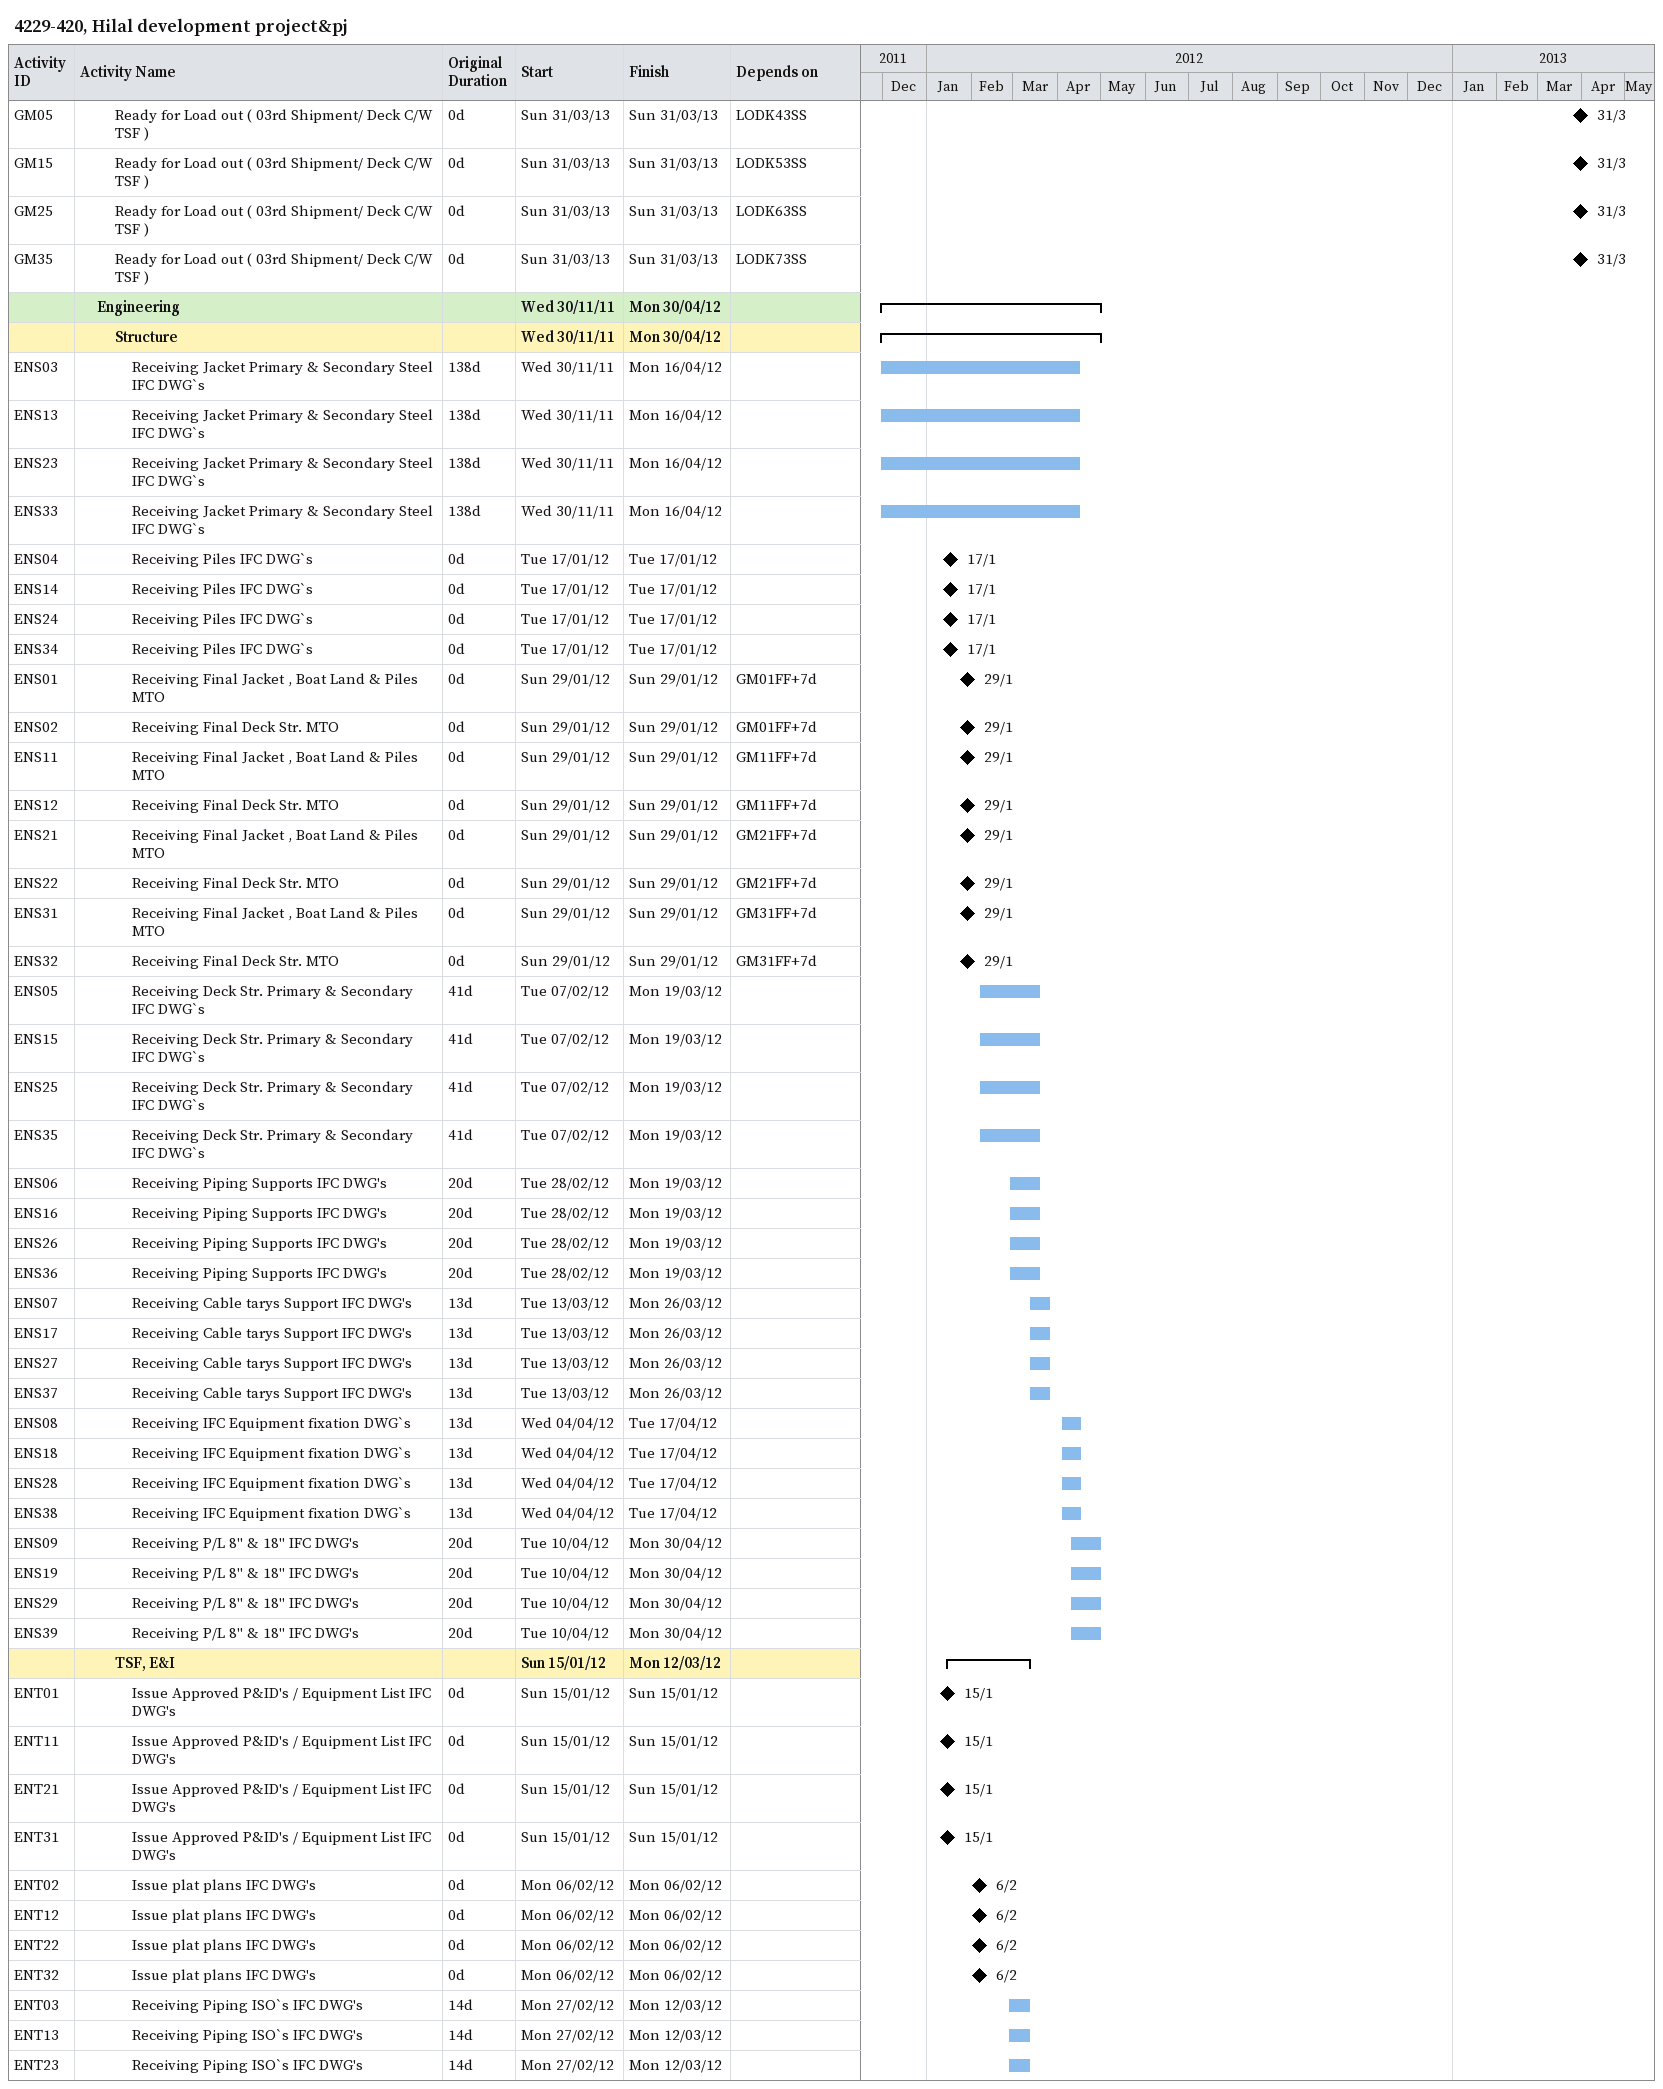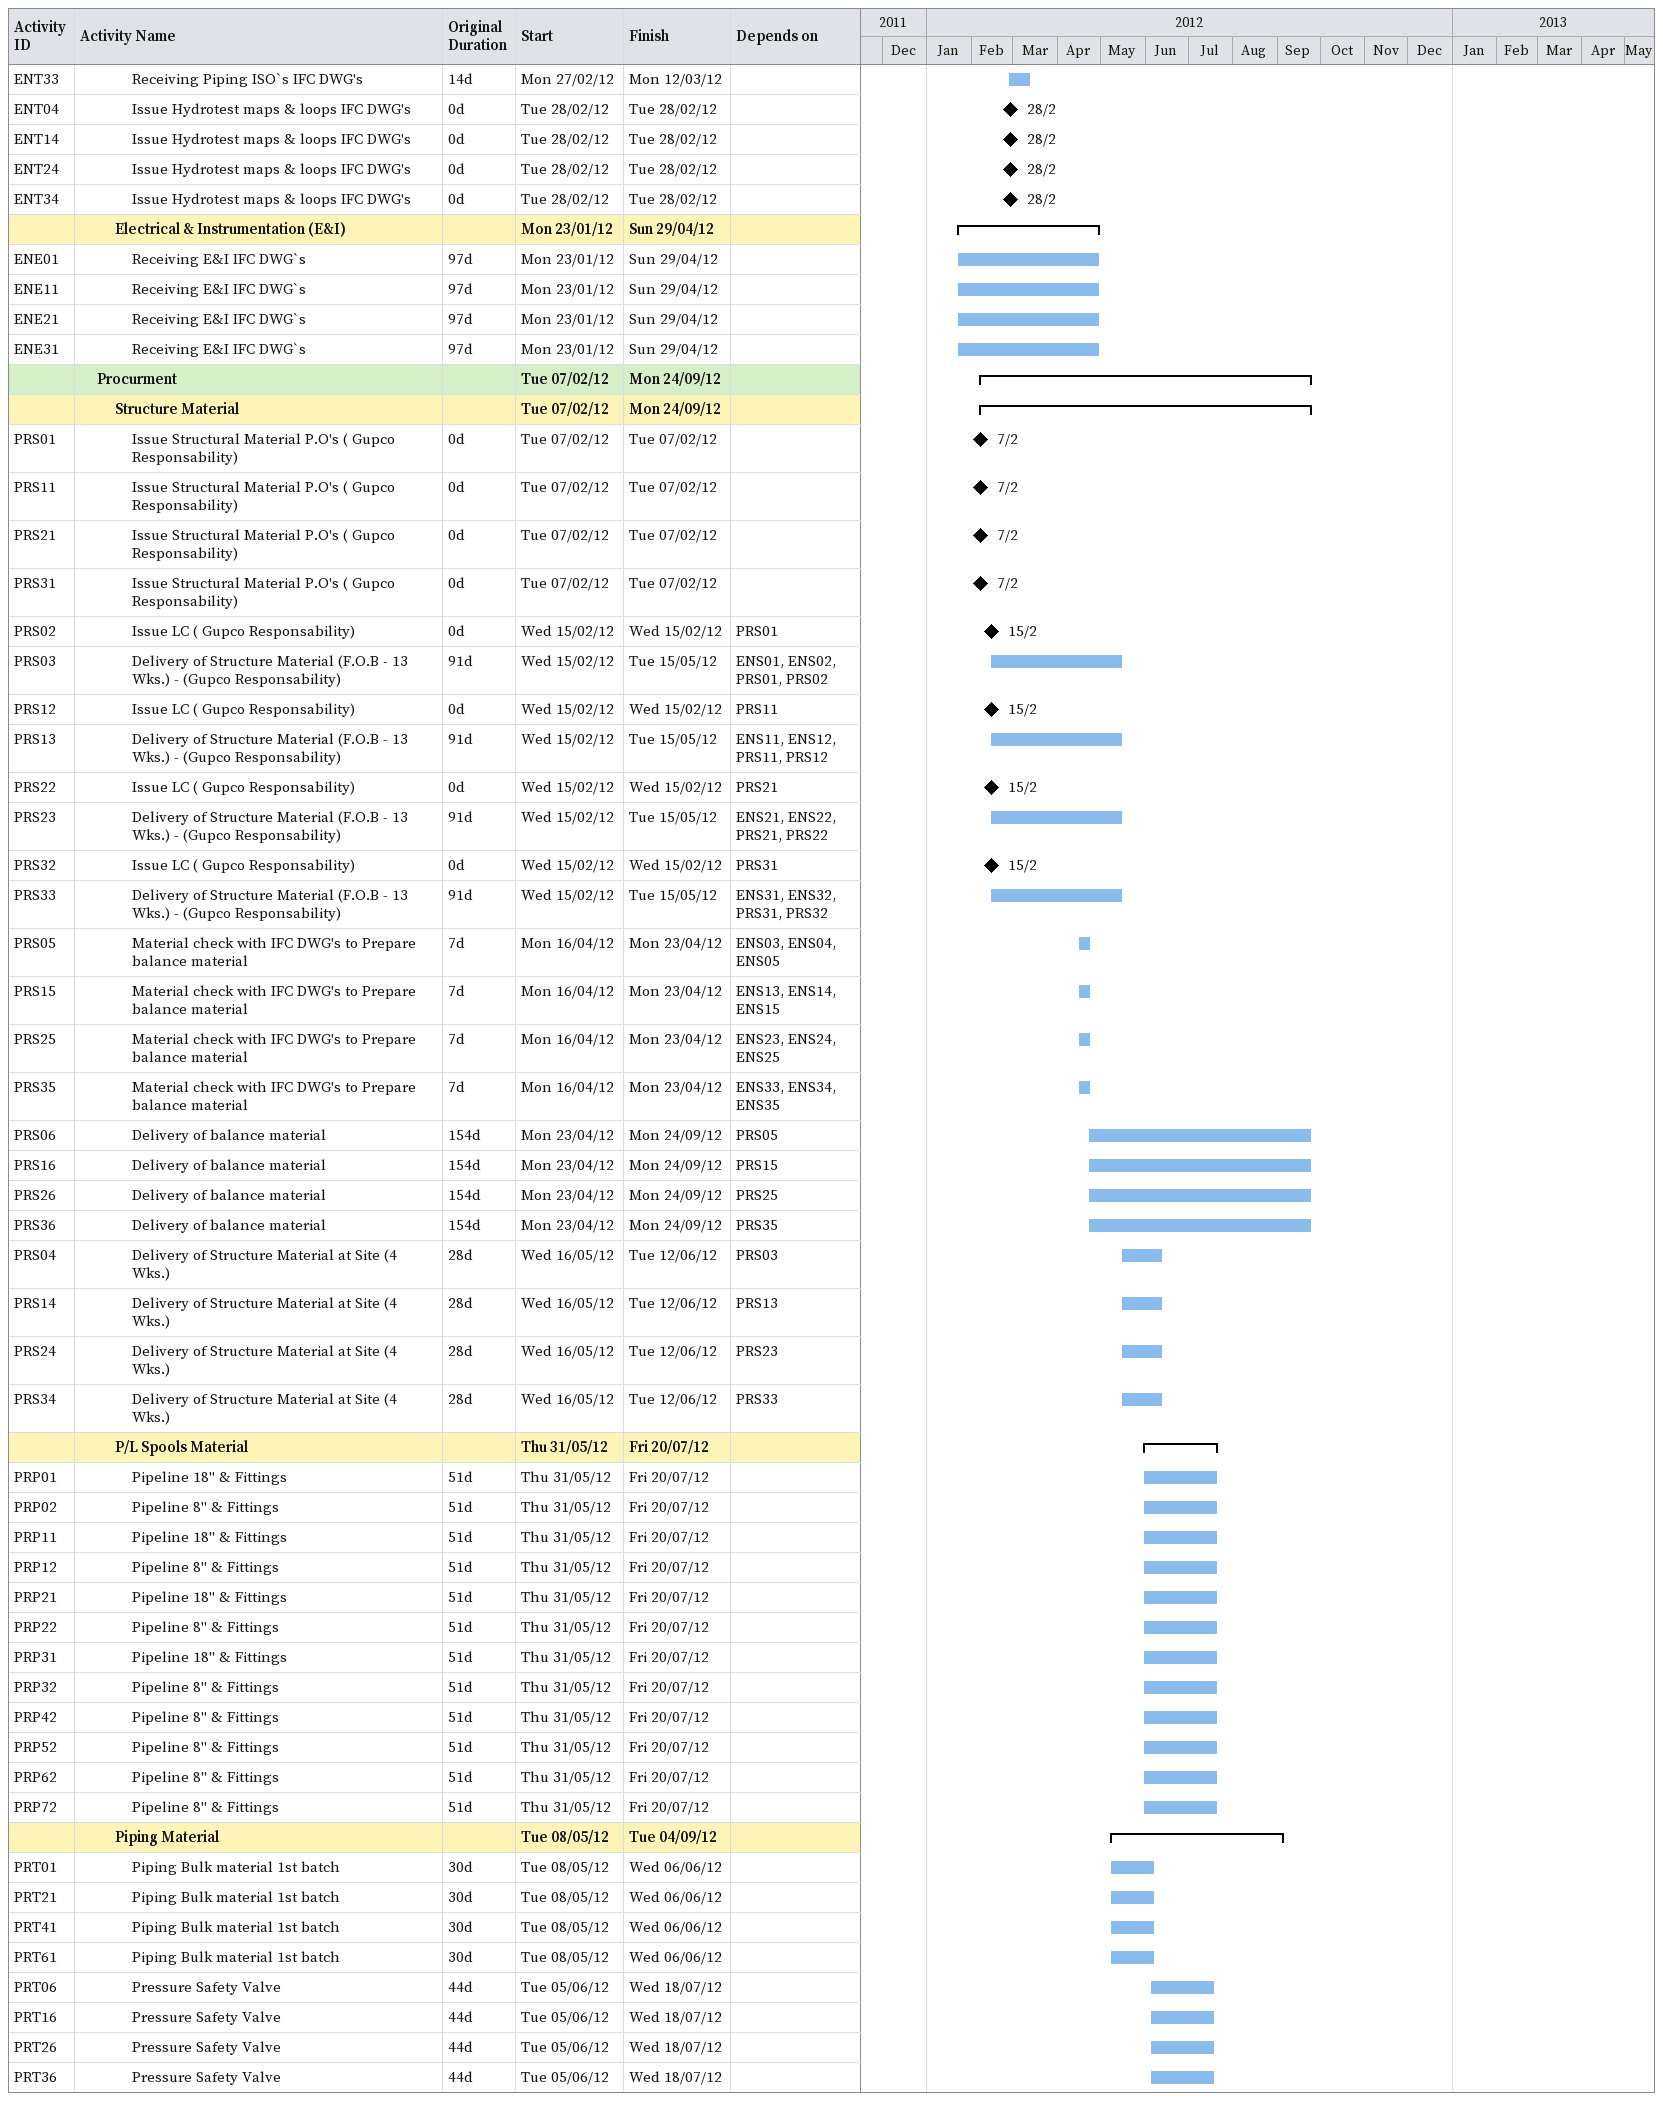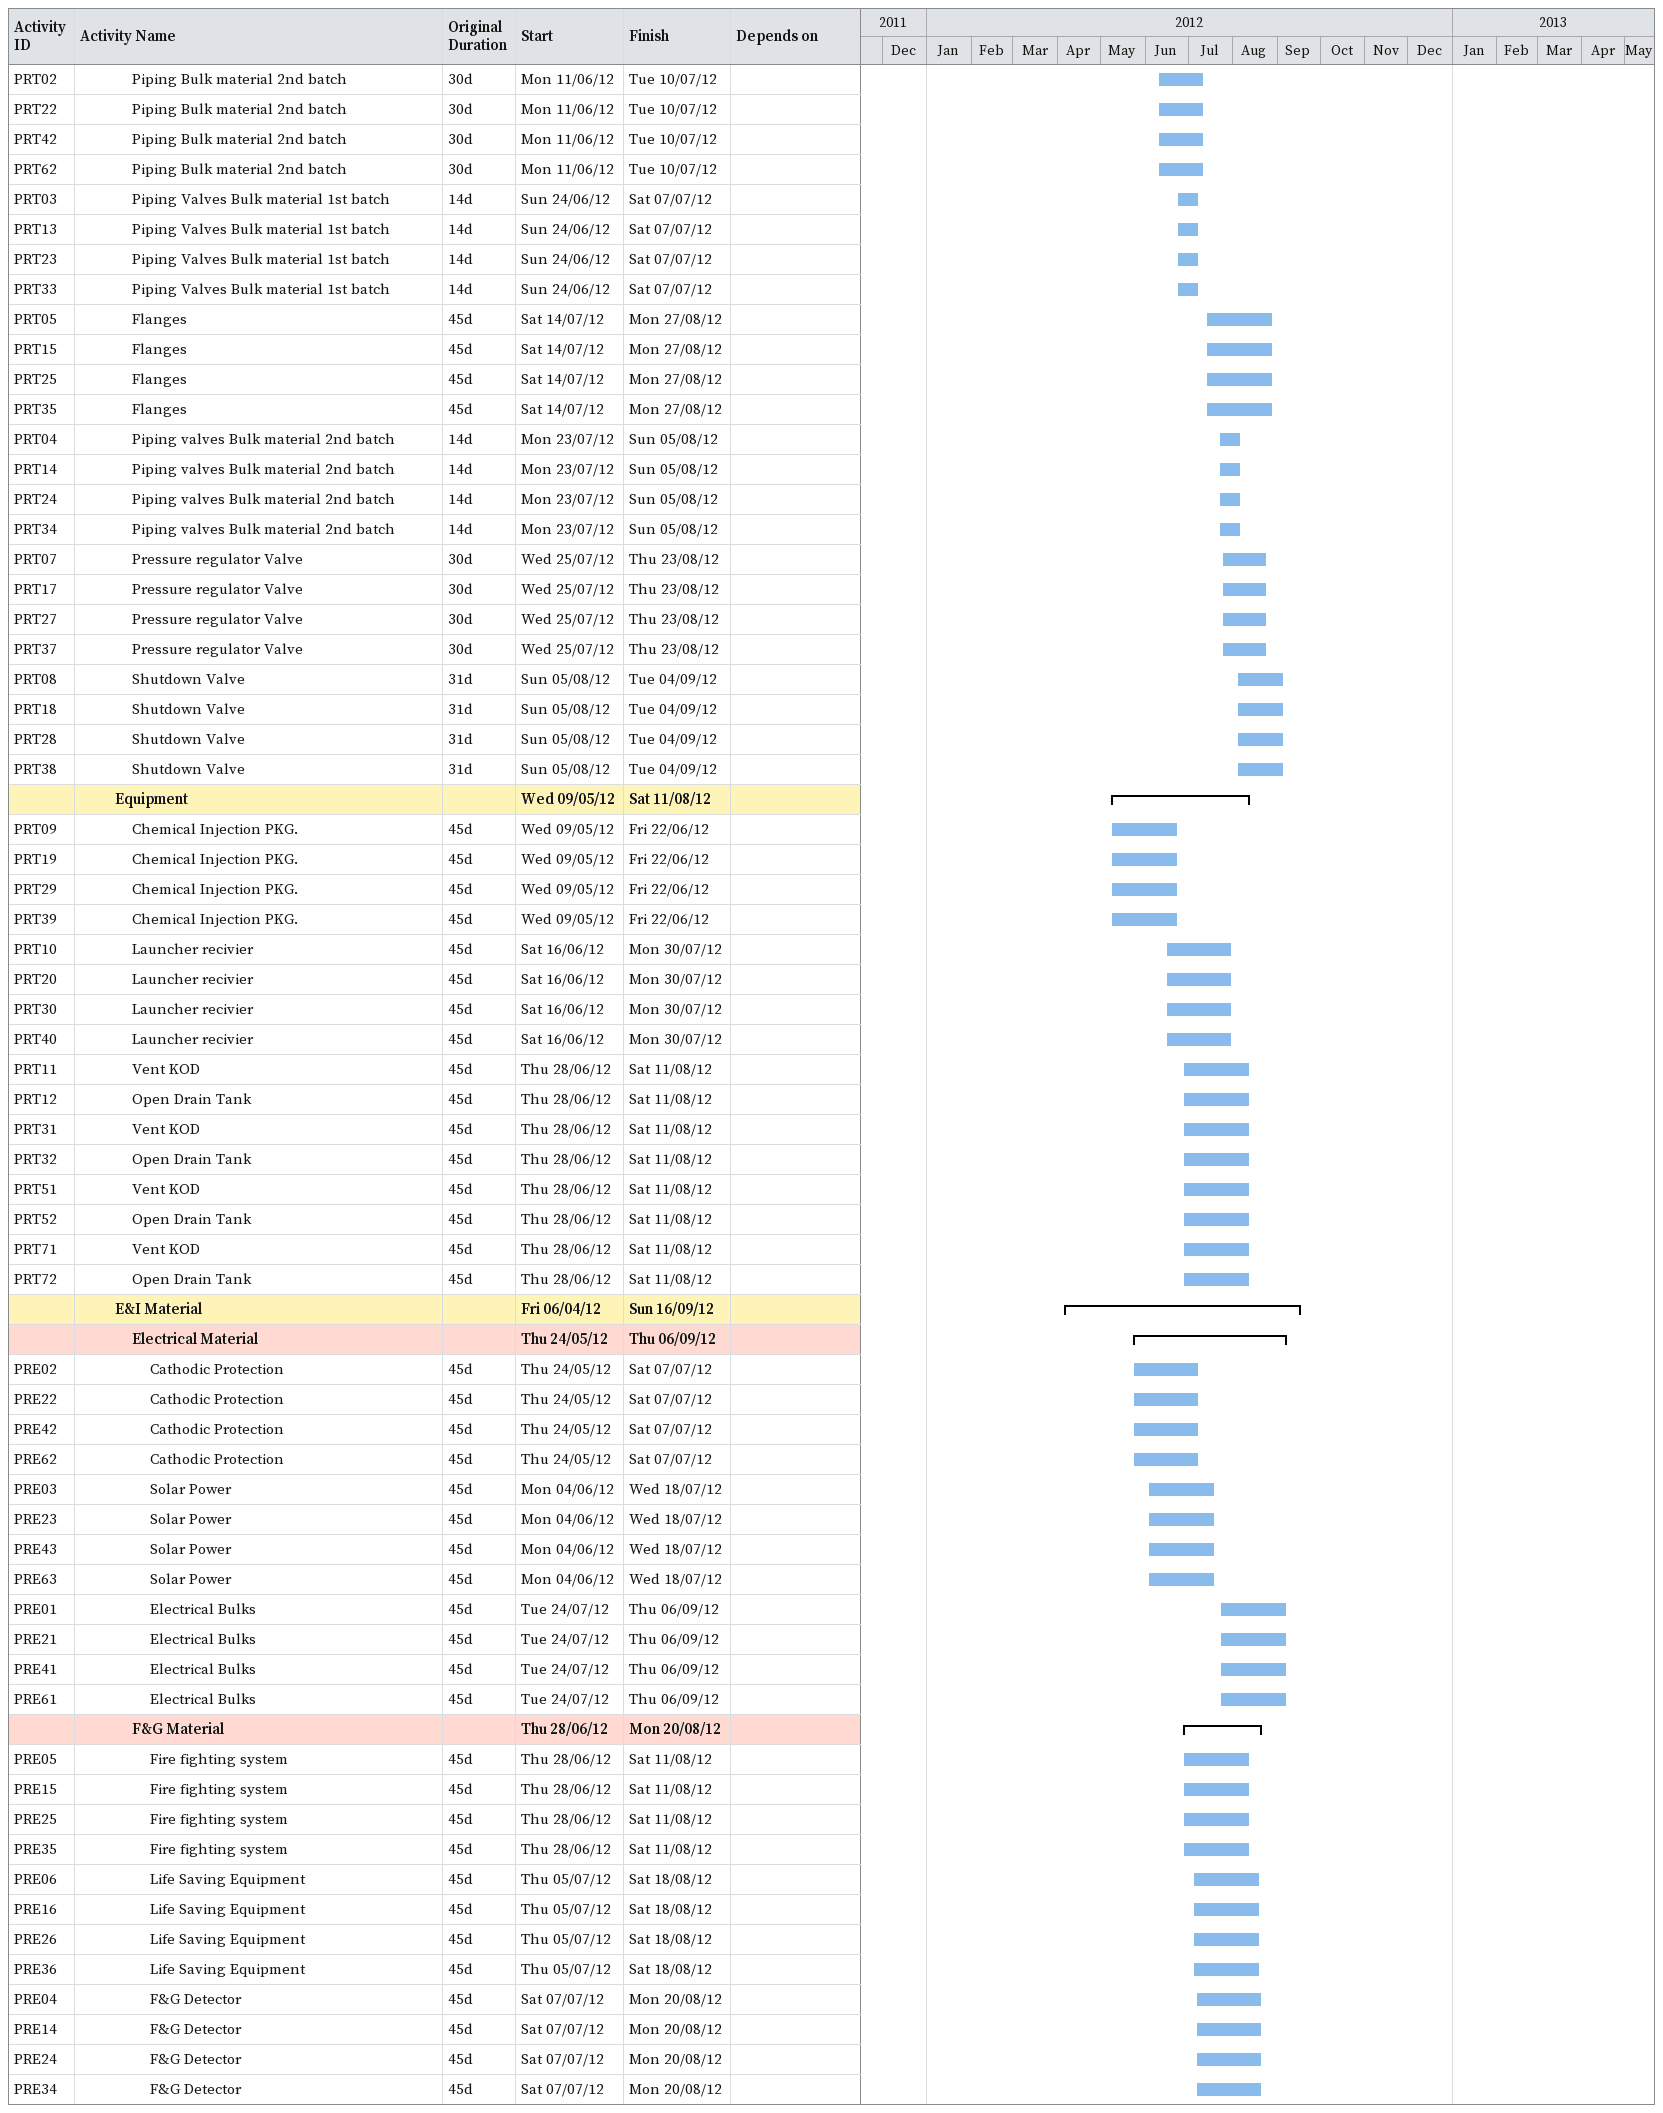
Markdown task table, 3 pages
4229-420, Hilal development project&pj

| ID | Level | Task | Original duration | Start | Finish | Predecessors |
|---|---|---|---|---|---|---|
| GM05 | 3 | Ready for Load out ( 03rd Shipment/ Deck C/W TSF ) | 0d | 2013-03-31 | 2013-03-31 | LODK43SS |
| GM15 | 3 | Ready for Load out ( 03rd Shipment/ Deck C/W TSF ) | 0d | 2013-03-31 | 2013-03-31 | LODK53SS |
| GM25 | 3 | Ready for Load out ( 03rd Shipment/ Deck C/W TSF ) | 0d | 2013-03-31 | 2013-03-31 | LODK63SS |
| GM35 | 3 | Ready for Load out ( 03rd Shipment/ Deck C/W TSF ) | 0d | 2013-03-31 | 2013-03-31 | LODK73SS |
|  | 2 | **Engineering** |  | 2011-11-30 | 2012-04-30 |  |
|  | 3 | **Structure** |  | 2011-11-30 | 2012-04-30 |  |
| ENS03 | 4 | Receiving Jacket Primary & Secondary Steel IFC DWG`s | 138d | 2011-11-30 | 2012-04-16 |  |
| ENS13 | 4 | Receiving Jacket Primary & Secondary Steel IFC DWG`s | 138d | 2011-11-30 | 2012-04-16 |  |
| ENS23 | 4 | Receiving Jacket Primary & Secondary Steel IFC DWG`s | 138d | 2011-11-30 | 2012-04-16 |  |
| ENS33 | 4 | Receiving Jacket Primary & Secondary Steel IFC DWG`s | 138d | 2011-11-30 | 2012-04-16 |  |
| ENS04 | 4 | Receiving Piles IFC DWG`s | 0d | 2012-01-17 | 2012-01-17 |  |
| ENS14 | 4 | Receiving Piles IFC DWG`s | 0d | 2012-01-17 | 2012-01-17 |  |
| ENS24 | 4 | Receiving Piles IFC DWG`s | 0d | 2012-01-17 | 2012-01-17 |  |
| ENS34 | 4 | Receiving Piles IFC DWG`s | 0d | 2012-01-17 | 2012-01-17 |  |
| ENS01 | 4 | Receiving Final Jacket , Boat Land & Piles MTO | 0d | 2012-01-29 | 2012-01-29 | GM01FF+7d |
| ENS02 | 4 | Receiving Final Deck Str. MTO | 0d | 2012-01-29 | 2012-01-29 | GM01FF+7d |
| ENS11 | 4 | Receiving Final Jacket , Boat Land & Piles MTO | 0d | 2012-01-29 | 2012-01-29 | GM11FF+7d |
| ENS12 | 4 | Receiving Final Deck Str. MTO | 0d | 2012-01-29 | 2012-01-29 | GM11FF+7d |
| ENS21 | 4 | Receiving Final Jacket , Boat Land & Piles MTO | 0d | 2012-01-29 | 2012-01-29 | GM21FF+7d |
| ENS22 | 4 | Receiving Final Deck Str. MTO | 0d | 2012-01-29 | 2012-01-29 | GM21FF+7d |
| ENS31 | 4 | Receiving Final Jacket , Boat Land & Piles MTO | 0d | 2012-01-29 | 2012-01-29 | GM31FF+7d |
| ENS32 | 4 | Receiving Final Deck Str. MTO | 0d | 2012-01-29 | 2012-01-29 | GM31FF+7d |
| ENS05 | 4 | Receiving Deck Str. Primary & Secondary IFC DWG`s | 41d | 2012-02-07 | 2012-03-19 |  |
| ENS15 | 4 | Receiving Deck Str. Primary & Secondary IFC DWG`s | 41d | 2012-02-07 | 2012-03-19 |  |
| ENS25 | 4 | Receiving Deck Str. Primary & Secondary IFC DWG`s | 41d | 2012-02-07 | 2012-03-19 |  |
| ENS35 | 4 | Receiving Deck Str. Primary & Secondary IFC DWG`s | 41d | 2012-02-07 | 2012-03-19 |  |
| ENS06 | 4 | Receiving Piping Supports IFC DWG's | 20d | 2012-02-28 | 2012-03-19 |  |
| ENS16 | 4 | Receiving Piping Supports IFC DWG's | 20d | 2012-02-28 | 2012-03-19 |  |
| ENS26 | 4 | Receiving Piping Supports IFC DWG's | 20d | 2012-02-28 | 2012-03-19 |  |
| ENS36 | 4 | Receiving Piping Supports IFC DWG's | 20d | 2012-02-28 | 2012-03-19 |  |
| ENS07 | 4 | Receiving Cable tarys Support IFC DWG's | 13d | 2012-03-13 | 2012-03-26 |  |
| ENS17 | 4 | Receiving Cable tarys Support IFC DWG's | 13d | 2012-03-13 | 2012-03-26 |  |
| ENS27 | 4 | Receiving Cable tarys Support IFC DWG's | 13d | 2012-03-13 | 2012-03-26 |  |
| ENS37 | 4 | Receiving Cable tarys Support IFC DWG's | 13d | 2012-03-13 | 2012-03-26 |  |
| ENS08 | 4 | Receiving IFC Equipment fixation DWG`s | 13d | 2012-04-04 | 2012-04-17 |  |
| ENS18 | 4 | Receiving IFC Equipment fixation DWG`s | 13d | 2012-04-04 | 2012-04-17 |  |
| ENS28 | 4 | Receiving IFC Equipment fixation DWG`s | 13d | 2012-04-04 | 2012-04-17 |  |
| ENS38 | 4 | Receiving IFC Equipment fixation DWG`s | 13d | 2012-04-04 | 2012-04-17 |  |
| ENS09 | 4 | Receiving P/L 8" & 18" IFC DWG's | 20d | 2012-04-10 | 2012-04-30 |  |
| ENS19 | 4 | Receiving P/L 8" & 18" IFC DWG's | 20d | 2012-04-10 | 2012-04-30 |  |
| ENS29 | 4 | Receiving P/L 8" & 18" IFC DWG's | 20d | 2012-04-10 | 2012-04-30 |  |
| ENS39 | 4 | Receiving P/L 8" & 18" IFC DWG's | 20d | 2012-04-10 | 2012-04-30 |  |
|  | 3 | **TSF, E&I** |  | 2012-01-15 | 2012-03-12 |  |
| ENT01 | 4 | Issue Approved P&ID's / Equipment List IFC DWG's | 0d | 2012-01-15 | 2012-01-15 |  |
| ENT11 | 4 | Issue Approved P&ID's / Equipment List IFC DWG's | 0d | 2012-01-15 | 2012-01-15 |  |
| ENT21 | 4 | Issue Approved P&ID's / Equipment List IFC DWG's | 0d | 2012-01-15 | 2012-01-15 |  |
| ENT31 | 4 | Issue Approved P&ID's / Equipment List IFC DWG's | 0d | 2012-01-15 | 2012-01-15 |  |
| ENT02 | 4 | Issue plat plans IFC DWG's | 0d | 2012-02-06 | 2012-02-06 |  |
| ENT12 | 4 | Issue plat plans IFC DWG's | 0d | 2012-02-06 | 2012-02-06 |  |
| ENT22 | 4 | Issue plat plans IFC DWG's | 0d | 2012-02-06 | 2012-02-06 |  |
| ENT32 | 4 | Issue plat plans IFC DWG's | 0d | 2012-02-06 | 2012-02-06 |  |
| ENT03 | 4 | Receiving Piping ISO`s IFC DWG's | 14d | 2012-02-27 | 2012-03-12 |  |
| ENT13 | 4 | Receiving Piping ISO`s IFC DWG's | 14d | 2012-02-27 | 2012-03-12 |  |
| ENT23 | 4 | Receiving Piping ISO`s IFC DWG's | 14d | 2012-02-27 | 2012-03-12 |  |
| ENT33 | 4 | Receiving Piping ISO`s IFC DWG's | 14d | 2012-02-27 | 2012-03-12 |  |
| ENT04 | 4 | Issue Hydrotest maps & loops IFC DWG's | 0d | 2012-02-28 | 2012-02-28 |  |
| ENT14 | 4 | Issue Hydrotest maps & loops IFC DWG's | 0d | 2012-02-28 | 2012-02-28 |  |
| ENT24 | 4 | Issue Hydrotest maps & loops IFC DWG's | 0d | 2012-02-28 | 2012-02-28 |  |
| ENT34 | 4 | Issue Hydrotest maps & loops IFC DWG's | 0d | 2012-02-28 | 2012-02-28 |  |
|  | 3 | **Electrical & Instrumentation (E&I)** |  | 2012-01-23 | 2012-04-29 |  |
| ENE01 | 4 | Receiving E&I IFC DWG`s | 97d | 2012-01-23 | 2012-04-29 |  |
| ENE11 | 4 | Receiving E&I IFC DWG`s | 97d | 2012-01-23 | 2012-04-29 |  |
| ENE21 | 4 | Receiving E&I IFC DWG`s | 97d | 2012-01-23 | 2012-04-29 |  |
| ENE31 | 4 | Receiving E&I IFC DWG`s | 97d | 2012-01-23 | 2012-04-29 |  |
|  | 2 | **Procurment** |  | 2012-02-07 | 2012-09-24 |  |
|  | 3 | **Structure Material** |  | 2012-02-07 | 2012-09-24 |  |
| PRS01 | 4 | Issue Structural Material P.O's ( Gupco Responsability) | 0d | 2012-02-07 | 2012-02-07 |  |
| PRS11 | 4 | Issue Structural Material P.O's ( Gupco Responsability) | 0d | 2012-02-07 | 2012-02-07 |  |
| PRS21 | 4 | Issue Structural Material P.O's ( Gupco Responsability) | 0d | 2012-02-07 | 2012-02-07 |  |
| PRS31 | 4 | Issue Structural Material P.O's ( Gupco Responsability) | 0d | 2012-02-07 | 2012-02-07 |  |
| PRS02 | 4 | Issue LC ( Gupco Responsability) | 0d | 2012-02-15 | 2012-02-15 | PRS01 |
| PRS03 | 4 | Delivery of Structure Material (F.O.B - 13 Wks.) - (Gupco Responsability) | 91d | 2012-02-15 | 2012-05-15 | ENS01, ENS02, PRS01, PRS02 |
| PRS12 | 4 | Issue LC ( Gupco Responsability) | 0d | 2012-02-15 | 2012-02-15 | PRS11 |
| PRS13 | 4 | Delivery of Structure Material (F.O.B - 13 Wks.) - (Gupco Responsability) | 91d | 2012-02-15 | 2012-05-15 | ENS11, ENS12, PRS11, PRS12 |
| PRS22 | 4 | Issue LC ( Gupco Responsability) | 0d | 2012-02-15 | 2012-02-15 | PRS21 |
| PRS23 | 4 | Delivery of Structure Material (F.O.B - 13 Wks.) - (Gupco Responsability) | 91d | 2012-02-15 | 2012-05-15 | ENS21, ENS22, PRS21, PRS22 |
| PRS32 | 4 | Issue LC ( Gupco Responsability) | 0d | 2012-02-15 | 2012-02-15 | PRS31 |
| PRS33 | 4 | Delivery of Structure Material (F.O.B - 13 Wks.) - (Gupco Responsability) | 91d | 2012-02-15 | 2012-05-15 | ENS31, ENS32, PRS31, PRS32 |
| PRS05 | 4 | Material check with IFC DWG's to Prepare balance material | 7d | 2012-04-16 | 2012-04-23 | ENS03, ENS04, ENS05 |
| PRS15 | 4 | Material check with IFC DWG's to Prepare balance material | 7d | 2012-04-16 | 2012-04-23 | ENS13, ENS14, ENS15 |
| PRS25 | 4 | Material check with IFC DWG's to Prepare balance material | 7d | 2012-04-16 | 2012-04-23 | ENS23, ENS24, ENS25 |
| PRS35 | 4 | Material check with IFC DWG's to Prepare balance material | 7d | 2012-04-16 | 2012-04-23 | ENS33, ENS34, ENS35 |
| PRS06 | 4 | Delivery of balance material | 154d | 2012-04-23 | 2012-09-24 | PRS05 |
| PRS16 | 4 | Delivery of balance material | 154d | 2012-04-23 | 2012-09-24 | PRS15 |
| PRS26 | 4 | Delivery of balance material | 154d | 2012-04-23 | 2012-09-24 | PRS25 |
| PRS36 | 4 | Delivery of balance material | 154d | 2012-04-23 | 2012-09-24 | PRS35 |
| PRS04 | 4 | Delivery of Structure Material at Site (4 Wks.) | 28d | 2012-05-16 | 2012-06-12 | PRS03 |
| PRS14 | 4 | Delivery of Structure Material at Site (4 Wks.) | 28d | 2012-05-16 | 2012-06-12 | PRS13 |
| PRS24 | 4 | Delivery of Structure Material at Site (4 Wks.) | 28d | 2012-05-16 | 2012-06-12 | PRS23 |
| PRS34 | 4 | Delivery of Structure Material at Site (4 Wks.) | 28d | 2012-05-16 | 2012-06-12 | PRS33 |
|  | 3 | **P/L Spools Material** |  | 2012-05-31 | 2012-07-20 |  |
| PRP01 | 4 | Pipeline 18" & Fittings | 51d | 2012-05-31 | 2012-07-20 |  |
| PRP02 | 4 | Pipeline 8" & Fittings | 51d | 2012-05-31 | 2012-07-20 |  |
| PRP11 | 4 | Pipeline 18" & Fittings | 51d | 2012-05-31 | 2012-07-20 |  |
| PRP12 | 4 | Pipeline 8" & Fittings | 51d | 2012-05-31 | 2012-07-20 |  |
| PRP21 | 4 | Pipeline 18" & Fittings | 51d | 2012-05-31 | 2012-07-20 |  |
| PRP22 | 4 | Pipeline 8" & Fittings | 51d | 2012-05-31 | 2012-07-20 |  |
| PRP31 | 4 | Pipeline 18" & Fittings | 51d | 2012-05-31 | 2012-07-20 |  |
| PRP32 | 4 | Pipeline 8" & Fittings | 51d | 2012-05-31 | 2012-07-20 |  |
| PRP42 | 4 | Pipeline 8" & Fittings | 51d | 2012-05-31 | 2012-07-20 |  |
| PRP52 | 4 | Pipeline 8" & Fittings | 51d | 2012-05-31 | 2012-07-20 |  |
| PRP62 | 4 | Pipeline 8" & Fittings | 51d | 2012-05-31 | 2012-07-20 |  |
| PRP72 | 4 | Pipeline 8" & Fittings | 51d | 2012-05-31 | 2012-07-20 |  |
|  | 3 | **Piping Material** |  | 2012-05-08 | 2012-09-04 |  |
| PRT01 | 4 | Piping Bulk material 1st batch | 30d | 2012-05-08 | 2012-06-06 |  |
| PRT21 | 4 | Piping Bulk material 1st batch | 30d | 2012-05-08 | 2012-06-06 |  |
| PRT41 | 4 | Piping Bulk material 1st batch | 30d | 2012-05-08 | 2012-06-06 |  |
| PRT61 | 4 | Piping Bulk material 1st batch | 30d | 2012-05-08 | 2012-06-06 |  |
| PRT06 | 4 | Pressure Safety Valve | 44d | 2012-06-05 | 2012-07-18 |  |
| PRT16 | 4 | Pressure Safety Valve | 44d | 2012-06-05 | 2012-07-18 |  |
| PRT26 | 4 | Pressure Safety Valve | 44d | 2012-06-05 | 2012-07-18 |  |
| PRT36 | 4 | Pressure Safety Valve | 44d | 2012-06-05 | 2012-07-18 |  |
| PRT02 | 4 | Piping Bulk material 2nd batch | 30d | 2012-06-11 | 2012-07-10 |  |
| PRT22 | 4 | Piping Bulk material 2nd batch | 30d | 2012-06-11 | 2012-07-10 |  |
| PRT42 | 4 | Piping Bulk material 2nd batch | 30d | 2012-06-11 | 2012-07-10 |  |
| PRT62 | 4 | Piping Bulk material 2nd batch | 30d | 2012-06-11 | 2012-07-10 |  |
| PRT03 | 4 | Piping Valves Bulk material 1st batch | 14d | 2012-06-24 | 2012-07-07 |  |
| PRT13 | 4 | Piping Valves Bulk material 1st batch | 14d | 2012-06-24 | 2012-07-07 |  |
| PRT23 | 4 | Piping Valves Bulk material 1st batch | 14d | 2012-06-24 | 2012-07-07 |  |
| PRT33 | 4 | Piping Valves Bulk material 1st batch | 14d | 2012-06-24 | 2012-07-07 |  |
| PRT05 | 4 | Flanges | 45d | 2012-07-14 | 2012-08-27 |  |
| PRT15 | 4 | Flanges | 45d | 2012-07-14 | 2012-08-27 |  |
| PRT25 | 4 | Flanges | 45d | 2012-07-14 | 2012-08-27 |  |
| PRT35 | 4 | Flanges | 45d | 2012-07-14 | 2012-08-27 |  |
| PRT04 | 4 | Piping valves Bulk material 2nd batch | 14d | 2012-07-23 | 2012-08-05 |  |
| PRT14 | 4 | Piping valves Bulk material 2nd batch | 14d | 2012-07-23 | 2012-08-05 |  |
| PRT24 | 4 | Piping valves Bulk material 2nd batch | 14d | 2012-07-23 | 2012-08-05 |  |
| PRT34 | 4 | Piping valves Bulk material 2nd batch | 14d | 2012-07-23 | 2012-08-05 |  |
| PRT07 | 4 | Pressure regulator Valve | 30d | 2012-07-25 | 2012-08-23 |  |
| PRT17 | 4 | Pressure regulator Valve | 30d | 2012-07-25 | 2012-08-23 |  |
| PRT27 | 4 | Pressure regulator Valve | 30d | 2012-07-25 | 2012-08-23 |  |
| PRT37 | 4 | Pressure regulator Valve | 30d | 2012-07-25 | 2012-08-23 |  |
| PRT08 | 4 | Shutdown Valve | 31d | 2012-08-05 | 2012-09-04 |  |
| PRT18 | 4 | Shutdown Valve | 31d | 2012-08-05 | 2012-09-04 |  |
| PRT28 | 4 | Shutdown Valve | 31d | 2012-08-05 | 2012-09-04 |  |
| PRT38 | 4 | Shutdown Valve | 31d | 2012-08-05 | 2012-09-04 |  |
|  | 3 | **Equipment** |  | 2012-05-09 | 2012-08-11 |  |
| PRT09 | 4 | Chemical Injection PKG. | 45d | 2012-05-09 | 2012-06-22 |  |
| PRT19 | 4 | Chemical Injection PKG. | 45d | 2012-05-09 | 2012-06-22 |  |
| PRT29 | 4 | Chemical Injection PKG. | 45d | 2012-05-09 | 2012-06-22 |  |
| PRT39 | 4 | Chemical Injection PKG. | 45d | 2012-05-09 | 2012-06-22 |  |
| PRT10 | 4 | Launcher recivier | 45d | 2012-06-16 | 2012-07-30 |  |
| PRT20 | 4 | Launcher recivier | 45d | 2012-06-16 | 2012-07-30 |  |
| PRT30 | 4 | Launcher recivier | 45d | 2012-06-16 | 2012-07-30 |  |
| PRT40 | 4 | Launcher recivier | 45d | 2012-06-16 | 2012-07-30 |  |
| PRT11 | 4 | Vent KOD | 45d | 2012-06-28 | 2012-08-11 |  |
| PRT12 | 4 | Open Drain Tank | 45d | 2012-06-28 | 2012-08-11 |  |
| PRT31 | 4 | Vent KOD | 45d | 2012-06-28 | 2012-08-11 |  |
| PRT32 | 4 | Open Drain Tank | 45d | 2012-06-28 | 2012-08-11 |  |
| PRT51 | 4 | Vent KOD | 45d | 2012-06-28 | 2012-08-11 |  |
| PRT52 | 4 | Open Drain Tank | 45d | 2012-06-28 | 2012-08-11 |  |
| PRT71 | 4 | Vent KOD | 45d | 2012-06-28 | 2012-08-11 |  |
| PRT72 | 4 | Open Drain Tank | 45d | 2012-06-28 | 2012-08-11 |  |
|  | 3 | **E&I Material** |  | 2012-04-06 | 2012-09-16 |  |
|  | 4 | **Electrical Material** |  | 2012-05-24 | 2012-09-06 |  |
| PRE02 | 5 | Cathodic Protection | 45d | 2012-05-24 | 2012-07-07 |  |
| PRE22 | 5 | Cathodic Protection | 45d | 2012-05-24 | 2012-07-07 |  |
| PRE42 | 5 | Cathodic Protection | 45d | 2012-05-24 | 2012-07-07 |  |
| PRE62 | 5 | Cathodic Protection | 45d | 2012-05-24 | 2012-07-07 |  |
| PRE03 | 5 | Solar Power | 45d | 2012-06-04 | 2012-07-18 |  |
| PRE23 | 5 | Solar Power | 45d | 2012-06-04 | 2012-07-18 |  |
| PRE43 | 5 | Solar Power | 45d | 2012-06-04 | 2012-07-18 |  |
| PRE63 | 5 | Solar Power | 45d | 2012-06-04 | 2012-07-18 |  |
| PRE01 | 5 | Electrical Bulks | 45d | 2012-07-24 | 2012-09-06 |  |
| PRE21 | 5 | Electrical Bulks | 45d | 2012-07-24 | 2012-09-06 |  |
| PRE41 | 5 | Electrical Bulks | 45d | 2012-07-24 | 2012-09-06 |  |
| PRE61 | 5 | Electrical Bulks | 45d | 2012-07-24 | 2012-09-06 |  |
|  | 4 | **F&G Material** |  | 2012-06-28 | 2012-08-20 |  |
| PRE05 | 5 | Fire fighting system | 45d | 2012-06-28 | 2012-08-11 |  |
| PRE15 | 5 | Fire fighting system | 45d | 2012-06-28 | 2012-08-11 |  |
| PRE25 | 5 | Fire fighting system | 45d | 2012-06-28 | 2012-08-11 |  |
| PRE35 | 5 | Fire fighting system | 45d | 2012-06-28 | 2012-08-11 |  |
| PRE06 | 5 | Life Saving Equipment | 45d | 2012-07-05 | 2012-08-18 |  |
| PRE16 | 5 | Life Saving Equipment | 45d | 2012-07-05 | 2012-08-18 |  |
| PRE26 | 5 | Life Saving Equipment | 45d | 2012-07-05 | 2012-08-18 |  |
| PRE36 | 5 | Life Saving Equipment | 45d | 2012-07-05 | 2012-08-18 |  |
| PRE04 | 5 | F&G Detector | 45d | 2012-07-07 | 2012-08-20 |  |
| PRE14 | 5 | F&G Detector | 45d | 2012-07-07 | 2012-08-20 |  |
| PRE24 | 5 | F&G Detector | 45d | 2012-07-07 | 2012-08-20 |  |
| PRE34 | 5 | F&G Detector | 45d | 2012-07-07 | 2012-08-20 |  |
